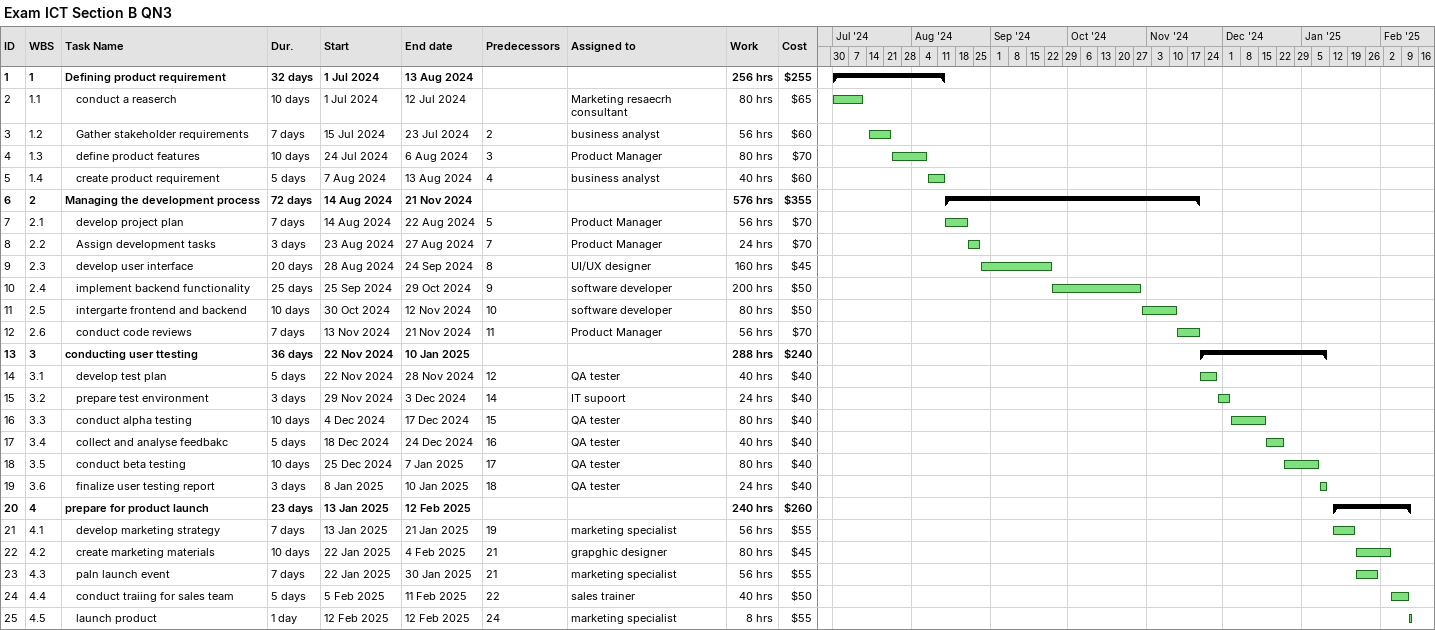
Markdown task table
Exam ICT Section B QN3

| ID | WBS | Task | Duration | Start | Finish | Predecessors | Resources | Work (h) | Cost ($) |
|---|---|---|---|---|---|---|---|---|---|
| 1 | 1 | **Defining product requirement** | 32d | 2024-07-01 | 2024-08-13 |  |  | 256 | 255 |
| 2 | 1.1 | conduct a reaserch | 10d | 2024-07-01 | 2024-07-12 |  | Marketing resaecrh consultant | 80 | 65 |
| 3 | 1.2 | Gather stakeholder requirements | 7d | 2024-07-15 | 2024-07-23 | 2 | business analyst | 56 | 60 |
| 4 | 1.3 | define product features | 10d | 2024-07-24 | 2024-08-06 | 3 | Product Manager | 80 | 70 |
| 5 | 1.4 | create product requirement | 5d | 2024-08-07 | 2024-08-13 | 4 | business analyst | 40 | 60 |
| 6 | 2 | **Managing the development process** | 72d | 2024-08-14 | 2024-11-21 |  |  | 576 | 355 |
| 7 | 2.1 | develop project plan | 7d | 2024-08-14 | 2024-08-22 | 5 | Product Manager | 56 | 70 |
| 8 | 2.2 | Assign development tasks | 3d | 2024-08-23 | 2024-08-27 | 7 | Product Manager | 24 | 70 |
| 9 | 2.3 | develop user interface | 20d | 2024-08-28 | 2024-09-24 | 8 | UI/UX designer | 160 | 45 |
| 10 | 2.4 | implement backend functionality | 25d | 2024-09-25 | 2024-10-29 | 9 | software developer | 200 | 50 |
| 11 | 2.5 | intergarte frontend and backend | 10d | 2024-10-30 | 2024-11-12 | 10 | software developer | 80 | 50 |
| 12 | 2.6 | conduct code reviews | 7d | 2024-11-13 | 2024-11-21 | 11 | Product Manager | 56 | 70 |
| 13 | 3 | **conducting user ttesting** | 36d | 2024-11-22 | 2025-01-10 |  |  | 288 | 240 |
| 14 | 3.1 | develop test plan | 5d | 2024-11-22 | 2024-11-28 | 12 | QA tester | 40 | 40 |
| 15 | 3.2 | prepare test environment | 3d | 2024-11-29 | 2024-12-03 | 14 | IT supoort | 24 | 40 |
| 16 | 3.3 | conduct alpha testing | 10d | 2024-12-04 | 2024-12-17 | 15 | QA tester | 80 | 40 |
| 17 | 3.4 | collect and analyse feedbakc | 5d | 2024-12-18 | 2024-12-24 | 16 | QA tester | 40 | 40 |
| 18 | 3.5 | conduct beta testing | 10d | 2024-12-25 | 2025-01-07 | 17 | QA tester | 80 | 40 |
| 19 | 3.6 | finalize user testing report | 3d | 2025-01-08 | 2025-01-10 | 18 | QA tester | 24 | 40 |
| 20 | 4 | **prepare for product launch** | 23d | 2025-01-13 | 2025-02-12 |  |  | 240 | 260 |
| 21 | 4.1 | develop marketing strategy | 7d | 2025-01-13 | 2025-01-21 | 19 | marketing specialist | 56 | 55 |
| 22 | 4.2 | create marketing materials | 10d | 2025-01-22 | 2025-02-04 | 21 | grapghic designer | 80 | 45 |
| 23 | 4.3 | paln launch event | 7d | 2025-01-22 | 2025-01-30 | 21 | marketing specialist | 56 | 55 |
| 24 | 4.4 | conduct traiing for sales team | 5d | 2025-02-05 | 2025-02-11 | 22 | sales trainer | 40 | 50 |
| 25 | 4.5 | launch product | 1d | 2025-02-12 | 2025-02-12 | 24 | marketing specialist | 8 | 55 |
